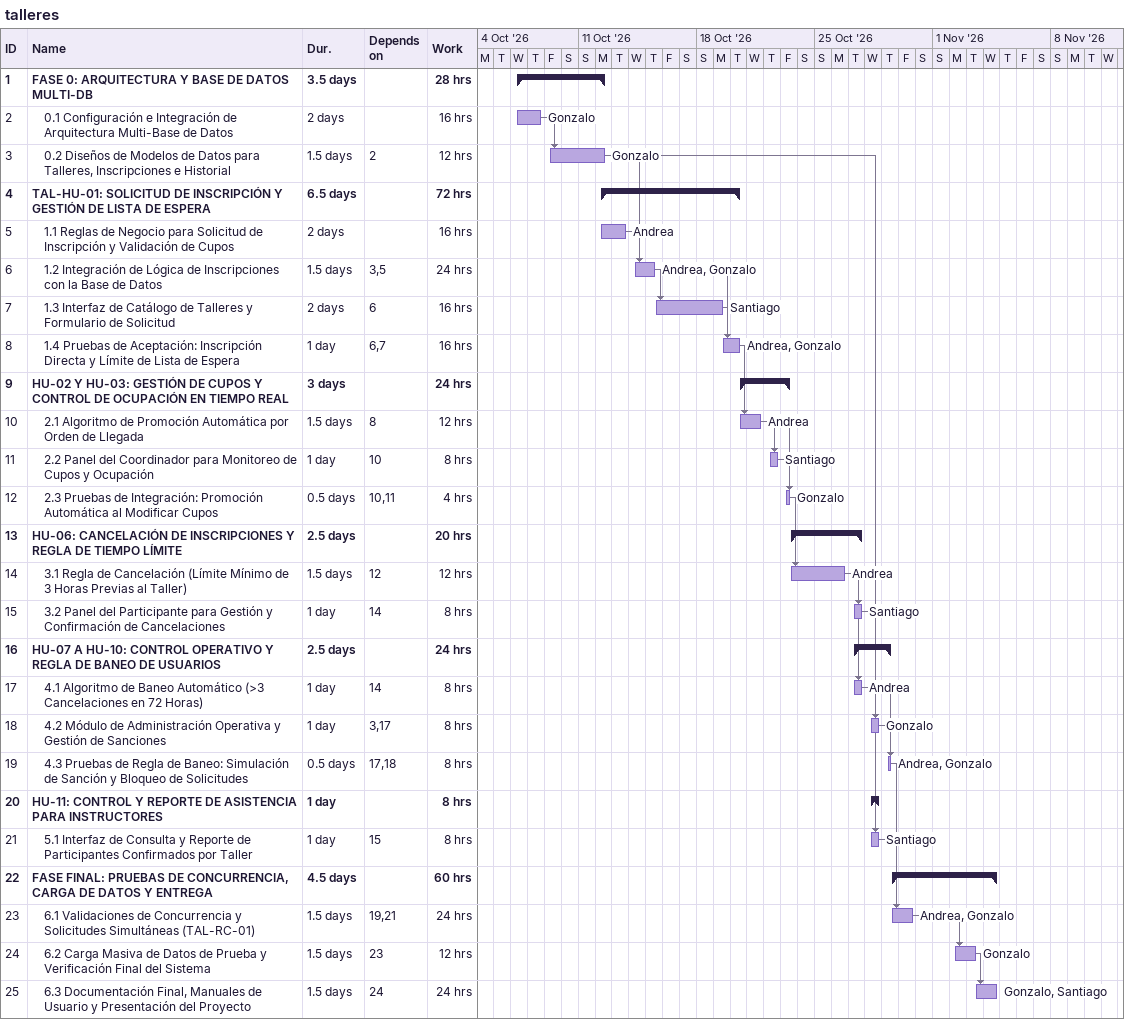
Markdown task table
talleres

| ID | Level | Task | Duration | Start | Finish | Predecessors | Resources | Work (h) |
|---|---|---|---|---|---|---|---|---|
| 1 | 1 | **FASE 0: ARQUITECTURA Y BASE DE DATOS MULTI-DB** | 3.5d | 2026-10-07 | 2026-10-12 |  |  | 28 |
| 2 | 2 | 0.1 Configuración e Integración de Arquitectura Multi-Base de Datos | 2d | 2026-10-07 | 2026-10-08 |  | Gonzalo | 16 |
| 3 | 2 | 0.2 Diseños de Modelos de Datos para Talleres, Inscripciones e Historial | 1.5d | 2026-10-09 | 2026-10-12 | 2 | Gonzalo | 12 |
| 4 | 1 | **TAL-HU-01: SOLICITUD DE INSCRIPCIÓN Y GESTIÓN DE LISTA DE ESPERA** | 6.5d | 2026-10-12 | 2026-10-20 |  |  | 72 |
| 5 | 2 | 1.1 Reglas de Negocio para Solicitud de Inscripción y Validación de Cupos | 2d | 2026-10-12 | 2026-10-13 |  | Andrea | 16 |
| 6 | 2 | 1.2 Integración de Lógica de Inscripciones con la Base de Datos | 1.5d | 2026-10-14 | 2026-10-15 | 3, 5 | Andrea, Gonzalo | 24 |
| 7 | 2 | 1.3 Interfaz de Catálogo de Talleres y Formulario de Solicitud | 2d | 2026-10-15 | 2026-10-19 | 6 | Santiago | 16 |
| 8 | 2 | 1.4 Pruebas de Aceptación: Inscripción Directa y Límite de Lista de Espera | 1d | 2026-10-19 | 2026-10-20 | 6, 7 | Andrea, Gonzalo | 16 |
| 9 | 1 | **HU-02 Y HU-03: GESTIÓN DE CUPOS Y CONTROL DE OCUPACIÓN EN TIEMPO REAL** | 3d | 2026-10-20 | 2026-10-23 |  |  | 24 |
| 10 | 2 | 2.1 Algoritmo de Promoción Automática por Orden de Llegada | 1.5d | 2026-10-20 | 2026-10-21 | 8 | Andrea | 12 |
| 11 | 2 | 2.2 Panel del Coordinador para Monitoreo de Cupos y Ocupación | 1d | 2026-10-22 | 2026-10-22 | 10 | Santiago | 8 |
| 12 | 2 | 2.3 Pruebas de Integración: Promoción Automática al Modificar Cupos | 0.5d | 2026-10-23 | 2026-10-23 | 10, 11 | Gonzalo | 4 |
| 13 | 1 | **HU-06: CANCELACIÓN DE INSCRIPCIONES Y REGLA DE TIEMPO LÍMITE** | 2.5d | 2026-10-23 | 2026-10-27 |  |  | 20 |
| 14 | 2 | 3.1 Regla de Cancelación (Límite Mínimo de 3 Horas Previas al Taller) | 1.5d | 2026-10-23 | 2026-10-26 | 12 | Andrea | 12 |
| 15 | 2 | 3.2 Panel del Participante para Gestión y Confirmación de Cancelaciones | 1d | 2026-10-27 | 2026-10-27 | 14 | Santiago | 8 |
| 16 | 1 | **HU-07 A HU-10: CONTROL OPERATIVO Y REGLA DE BANEO DE USUARIOS** | 2.5d | 2026-10-27 | 2026-10-29 |  |  | 24 |
| 17 | 2 | 4.1 Algoritmo de Baneo Automático (>3 Cancelaciones en 72 Horas) | 1d | 2026-10-27 | 2026-10-27 | 14 | Andrea | 8 |
| 18 | 2 | 4.2 Módulo de Administración Operativa y Gestión de Sanciones | 1d | 2026-10-28 | 2026-10-28 | 3, 17 | Gonzalo | 8 |
| 19 | 2 | 4.3 Pruebas de Regla de Baneo: Simulación de Sanción y Bloqueo de Solicitudes | 0.5d | 2026-10-29 | 2026-10-29 | 17, 18 | Andrea, Gonzalo | 8 |
| 20 | 1 | **HU-11: CONTROL Y REPORTE DE ASISTENCIA PARA INSTRUCTORES** | 1d | 2026-10-28 | 2026-10-28 |  |  | 8 |
| 21 | 2 | 5.1 Interfaz de Consulta y Reporte de Participantes Confirmados por Taller | 1d | 2026-10-28 | 2026-10-28 | 15 | Santiago | 8 |
| 22 | 1 | **FASE FINAL: PRUEBAS DE CONCURRENCIA, CARGA DE DATOS Y ENTREGA** | 4.5d | 2026-10-29 | 2026-11-04 |  |  | 60 |
| 23 | 2 | 6.1 Validaciones de Concurrencia y Solicitudes Simultáneas (TAL-RC-01) | 1.5d | 2026-10-29 | 2026-10-30 | 19, 21 | Andrea, Gonzalo | 24 |
| 24 | 2 | 6.2 Carga Masiva de Datos de Prueba y Verificación Final del Sistema | 1.5d | 2026-11-02 | 2026-11-03 | 23 | Gonzalo | 12 |
| 25 | 2 | 6.3 Documentación Final, Manuales de Usuario y Presentación del Proyecto | 1.5d | 2026-11-03 | 2026-11-04 | 24 | Gonzalo, Santiago | 24 |
